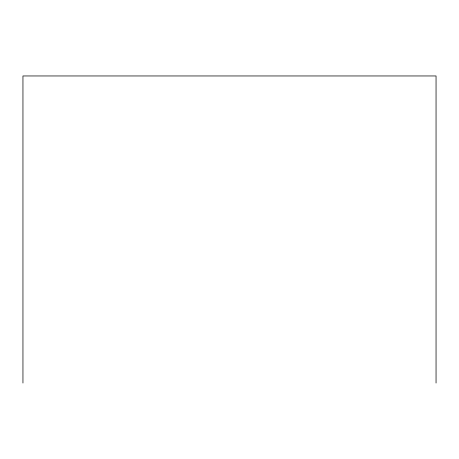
<?xml version="1.0" encoding="UTF-8"?>
<svg xmlns="http://www.w3.org/2000/svg" width="459" height="459" viewBox="0 0 459 459"><rect width="100%" height="100%" fill="white"/><g stroke="black" fill="none" stroke-linecap="round" stroke-linejoin="round"><path stroke-width="0.69" d="M436.05 383.041L436.05 75.959L22.95 75.959L22.95 383.041"/></g></svg>
